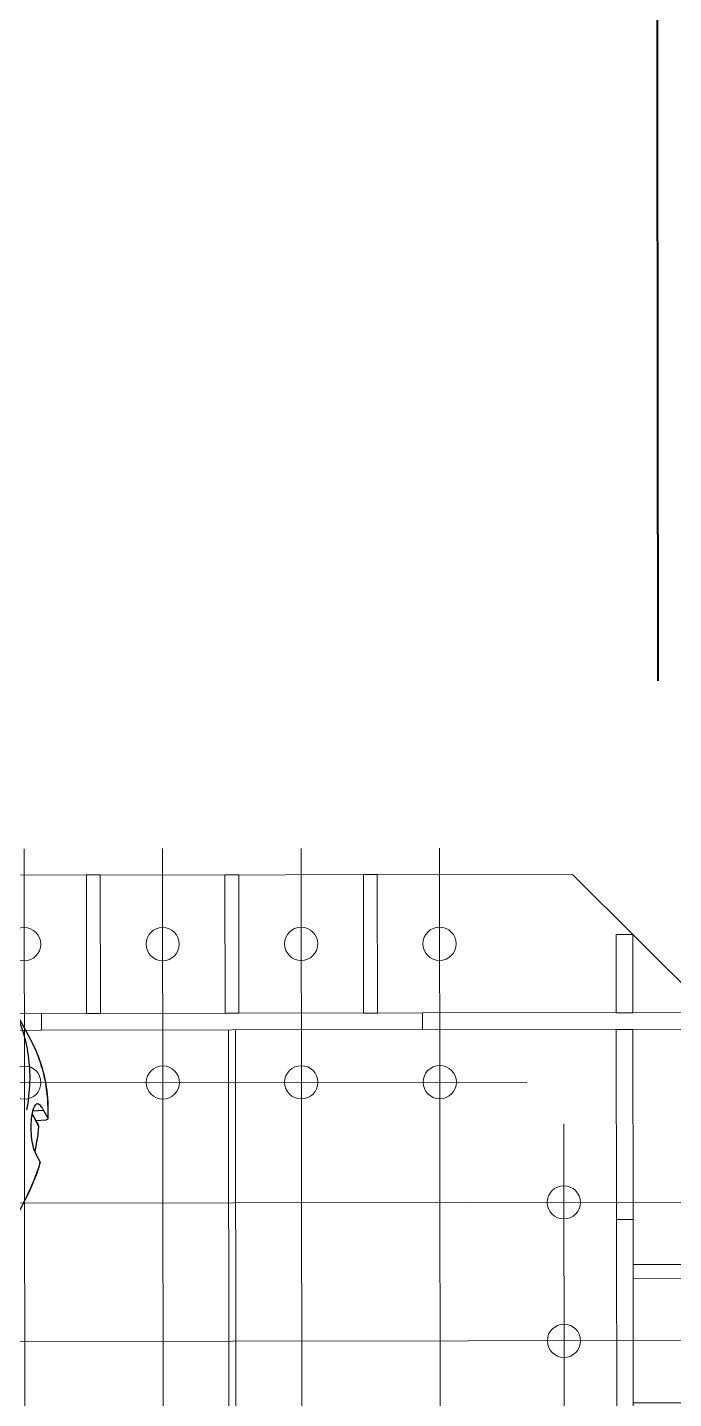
# Model space of a CAD drawing. Header units: feet. Extents: x -99009 to 3252343, y -11094690 to 9035152.
# Drawn here: x 2512801 to 2513267, y -1912696 to -1911705 of the extents above; entities that cross this region are included whole.
import ezdxf

# ---------------------------------------------------------------- set-up
doc = ezdxf.new("R2010")
doc.units = ezdxf.units.FT
doc.layers.add('1', color=1, linetype='Continuous')
doc.layers.add('ASSEM_MEMBER_1', color=7, linetype='Continuous')
doc.layers.add('WALL', color=10, linetype='Continuous', lineweight=40)

# ---------------------------------------------------------------- blocks, each defined once
blk = doc.blocks.new('CAMERA 01')
at = {"layer": 'ASSEM_MEMBER_1', "color": 7, "linetype": 'Continuous', "transparency": 33554684}
for p, q in [((1848719.55, -2100.39), (1848720.07, -2100.44)), ((1848725.8, -2103.5), (1848720.13, -2100.47)), ((1848750.15, -2103.6), (1848750.71, -2096.14)), ((1848752, -2094.89), (1848751.63, -2094.81)), ((1848752, -2094.86), (1848752.06, -2094.87)), ((1848752.01, -2094.8), (1848752.07, -2094.79)), ((1848752.06, -2094.92), (1848757.72, -2097.95)), ((1848757.14, -2105.72), (1848757.72, -2097.95)), ((1848746.61, -2101.9), (1848746.12, -2101.63)), ((1848746.61, -2101.9), (1848746.12, -2101.63)), ((1848746.12, -2101.63), (1848746.69, -2101.75)), ((1848753.05, -2105.34), (1848746.61, -2101.9)), ((1848753.62, -2105.46), (1848746.69, -2101.75)), ((1848753.05, -2105.34), (1848753.61, -2105.45)), ((1848754.79, -2106.34), (1848753.61, -2105.45)), ((1848833.07, -2120.65), (1848809.71, -2107.86))]:
    blk.add_line(p, q, dxfattribs=at)
for centre, radius, start, end in [((1848762.46, -2241.92), 147.66, 106.85785, 108.30359), ((1848761.86, -2239.96), 145.6, 106.66202, 106.85491), ((1848757.62, -2215.66), 120.88, 92.39339, 92.62826), ((1848759.2, -2200.13), 105.2, 61.30379, 77.81077), ((1848745.65, -2119.18), 15.69, 59.56504, 61.86762)]:
    blk.add_arc(centre, radius, start, end, dxfattribs=at)
for points, knots in [([(1848569.47, -2308.66), (1848571.15, -2285.45), (1848579.01, -2250.56), (1848598.21, -2207.6), (1848616.83, -2177.53), (1848638.92, -2150.89), (1848663.81, -2128.55), (1848690.68, -2111.26), (1848709.91, -2103.27), (1848719.55, -2100.39)], [0, 0, 0, 0, 0.257572, 0.389236, 0.519953, 0.647795, 0.771105, 0.888685, 1, 1, 1, 1]), ([(1848751.63, -2094.81), (1848751.51, -2094.82), (1848751.26, -2094.9), (1848750.97, -2095.2), (1848750.78, -2095.63), (1848750.72, -2095.97), (1848750.71, -2096.14)], [0, 0, 0, 0, 0.204133, 0.430994, 0.697145, 1, 1, 1, 1]), ([(1848752.07, -2094.79), (1848757.16, -2094.58), (1848767.28, -2094.78), (1848782.16, -2097.09), (1848796.42, -2101.36), (1848805.4, -2105.5), (1848809.71, -2107.86)], [0, 0, 0, 0, 0.255406, 0.50596, 0.75345, 1, 1, 1, 1]), ([(1848781.41, -2097.31), (1848779.08, -2096.8), (1848769.57, -2095.07), (1848759.84, -2094.59), (1848752.57, -2094.89)], [0, 0, 0, 0, 0.246783, 1, 1, 1, 1]), ([(1848757.72, -2097.95), (1848758.39, -2098.31), (1848759.57, -2099.01), (1848761.01, -2100.15), (1848761.93, -2101.28), (1848762.15, -2102.13), (1848762.13, -2102.49)], [0, 0, 0, 0, 0.343979, 0.621447, 0.834076, 1, 1, 1, 1]), ([(1848716.09, -2101.74), (1848713.96, -2102.44), (1848705.35, -2105.51), (1848697, -2109.33), (1848690.91, -2112.58)], [0, 0, 0, 0, 0.245185, 1, 1, 1, 1]), ([(1848753.33, -2106.63), (1848751.02, -2106.96), (1848746.15, -2107.31), (1848738.83, -2107.05), (1848731.89, -2105.93), (1848727.61, -2104.47), (1848725.8, -2103.5)], [0, 0, 0, 0, 0.249413, 0.521218, 0.781335, 1, 1, 1, 1]), ([(1848746.12, -2101.63), (1848744.64, -2101.74), (1848738.67, -2102.31), (1848732.75, -2103.32), (1848728.34, -2104.31)], [0, 0, 0, 0, 0.246834, 1, 1, 1, 1]), ([(1848762.13, -2102.49), (1848762.04, -2103.65), (1848760.31, -2104.78), (1848758.38, -2105.51), (1848756.25, -2106.14), (1848754.54, -2106.45), (1848753.33, -2106.63)], [0, 0, 0, 0, 0.344893, 0.479873, 0.634946, 1, 1, 1, 1]), ([(1848753.6, -2105.65), (1848753.71, -2105.71), (1848754.1, -2105.95), (1848754.47, -2106.21), (1848754.74, -2106.41)], [0, 0, 0, 0, 0.266548, 1, 1, 1, 1]), ([(1848757.79, -2110.04), (1848764.37, -2108.77), (1848777.55, -2107.23), (1848797.16, -2108.23), (1848815.89, -2112.56), (1848827.55, -2117.63), (1848833.07, -2120.65)], [0, 0, 0, 0, 0.259709, 0.510933, 0.756539, 1, 1, 1, 1])]:
    blk.add_open_spline(points, degree=3, knots=knots, dxfattribs=at)
for points in [[(1848720.07, -2100.44), (1848720.1, -2100.44), (1848720.12, -2100.45), (1848720.13, -2100.47)], [(1848752.06, -2094.92), (1848752.04, -2094.91), (1848752.02, -2094.89), (1848752, -2094.89)]]:
    blk.add_open_spline(points, degree=3, dxfattribs=at)
blk = doc.blocks.new('zw$D17B')
at = {"color": 1, "lineweight": 0}
for p, q in [((0, -410.18), (0, 443.5)), ((-150, -412.68), (-150, 371.51)), ((-50, -410.18), (-50, 371.51)), ((50, -410.18), (50, 371.51)), ((150, -412.68), (150, 371.51)), ((-206.89, 239.5), (213.02, 239.5)), ((-237, -206.89), (-237, 213.02)), ((237, -206.89), (237, 213.02)), ((337, -206.89), (337, 213.02)), ((-406.04, 150), (378.15, 150)), ((-406.04, 50), (378.15, 50)), ((-406.04, -50), (378.15, -50)), ((-406.04, -150), (378.15, -150)), ((-206.89, -339.5), (213.02, -339.5))]:
    blk.add_line(p, q, dxfattribs=at)
at = {"color": 7, "lineweight": 0}
for p, q in [((-387, 246), (-246, 387)), ((-246, 387), (246, 387)), ((246, 387), (387, 246)), ((-137.5, 289.5), (-137.5, 277.5)), ((137.5, 289.5), (-137.5, 289.5)), ((137.5, 289.5), (137.5, 277.5)), ((137.5, 277.5), (-137.5, 277.5)), ((-2.5, 2.5), (-2.5, 277.5)), ((2.5, 2.5), (2.5, 277.5)), ((-387, -246), (-387, 246)), ((387, -246), (387, 246)), ((-287, 137.5), (-275, 137.5)), ((-287, -137.5), (-287, 137.5)), ((-275, -137.5), (-275, 137.5)), ((275, -137.5), (275, 137.5)), ((287, 137.5), (275, 137.5)), ((287, -137.5), (287, 137.5)), ((-275, 2.5), (275, 2.5)), ((-275, -2.5), (275, -2.5)), ((-2.5, -2.5), (-2.5, -277.5)), ((2.5, -2.5), (2.5, -277.5)), ((-287, -137.5), (-275, -137.5)), ((287, -137.5), (275, -137.5)), ((-246, -387), (-387, -246)), ((246, -387), (387, -246)), ((137.5, -277.5), (-137.5, -277.5)), ((-137.5, -289.5), (-137.5, -277.5)), ((137.5, -289.5), (137.5, -277.5)), ((137.5, -289.5), (-137.5, -289.5)), ((-246, -387), (246, -387))]:
    blk.add_line(p, q, dxfattribs=at)
at = {"color": 5, "lineweight": 0}
blk.add_line((-246, -387), (-246, -387), dxfattribs=at)
at = {"color": 3, "lineweight": 0}
for points in [[(-105, 289.5), (-105, 387), (-95, 387), (-95, 289.5)], [(-5, 289.5), (-5, 387), (5, 387), (5, 289.5)], [(105, 289.5), (105, 387), (95, 387), (95, 289.5)], [(-275, 137.5), (-275, 346), (-287, 346), (-287, 137.5)], [(275, 137.5), (275, 346), (287, 346), (287, 137.5)], [(-343.5, 277.5), (-287, 277.5), (-287, 289.5), (-343.5, 289.5)], [(-137.5, 277.5), (-275, 277.5), (-275, 289.5), (-137.5, 289.5)], [(137.5, 277.5), (275, 277.5), (275, 289.5), (137.5, 289.5)], [(343.5, 277.5), (287, 277.5), (287, 289.5), (343.5, 289.5)], [(-287, 105), (-387, 105), (-387, 95), (-287, 95)], [(-287, 105), (-387, 105), (-387, 95), (-287, 95)], [(287, 105), (387, 105), (387, 95), (287, 95)], [(-287, 5), (-387, 5), (-387, -5), (-287, -5)], [(-287, 5), (-387, 5), (-387, -5), (-287, -5)], [(287, 5), (387, 5), (387, -5), (287, -5)], [(-287, -105), (-387, -105), (-387, -95), (-287, -95)], [(-287, -105), (-387, -105), (-387, -95), (-287, -95)], [(287, -105), (387, -105), (387, -95), (287, -95)], [(-275, -137.5), (-275, -346), (-287, -346), (-287, -137.5)], [(275, -137.5), (275, -346), (287, -346), (287, -137.5)], [(-343.5, -277.5), (-287, -277.5), (-287, -289.5), (-343.5, -289.5)], [(-137.5, -277.5), (-275, -277.5), (-275, -289.5), (-137.5, -289.5)], [(137.5, -277.5), (275, -277.5), (275, -289.5), (137.5, -289.5)], [(343.5, -277.5), (287, -277.5), (287, -289.5), (343.5, -289.5)], [(-105, -289.5), (-105, -387), (-95, -387), (-95, -289.5)], [(-5, -289.5), (-5, -387), (5, -387), (5, -289.5)], [(105, -289.5), (105, -387), (95, -387), (95, -289.5)]]:
    blk.add_lwpolyline(points, close=True, dxfattribs=at)
at = {"color": 2, "lineweight": 0}
for centre in [(-150, 339.5), (-50, 339.5), (50, 339.5), (150, 339.5), (-150, 239.5), (-50, 239.5), (50, 239.5), (150, 239.5), (-337, 150), (-237, 150), (237, 150), (337, 150), (-337, 50), (-237, 50), (237, 50), (337, 50), (-337, -50), (-237, -50), (237, -50), (337, -50), (-337, -150), (-237, -150), (237, -150), (337, -150), (-150, -239.5), (-50, -239.5), (50, -239.5), (150, -239.5), (-150, -339.5), (-50, -339.5), (50, -339.5), (150, -339.5)]:
    blk.add_circle(centre, 12, dxfattribs=at)

msp = doc.modelspace()

# ---------------------------------------------------------------- linework, layer by layer
at = {"layer": '1'}
msp.add_arc((2520410.24778, -1978395.99612), 100000, 84.1346387202, 194.3871675539, dxfattribs=at)
at = {"layer": 'WALL'}
msp.add_lwpolyline([(2513256.01941, -1912176.99885), (2513254.33688, -1910695.07541)], dxfattribs=at)

# ---------------------------------------------------------------- block references
at = {"transparency": 33554684, "xscale": -1, "rotation": 270.0650517140434}
msp.add_blockref('CAMERA 01', (2517009.22193, -3761241.24219), dxfattribs=at)
at = {"color": 5, "lineweight": 0, "rotation": 270.0650517140735}
msp.add_blockref('zw$D17B', (2512948.61765, -1912704.08992), dxfattribs=at)

doc.saveas('drawing.dxf')
